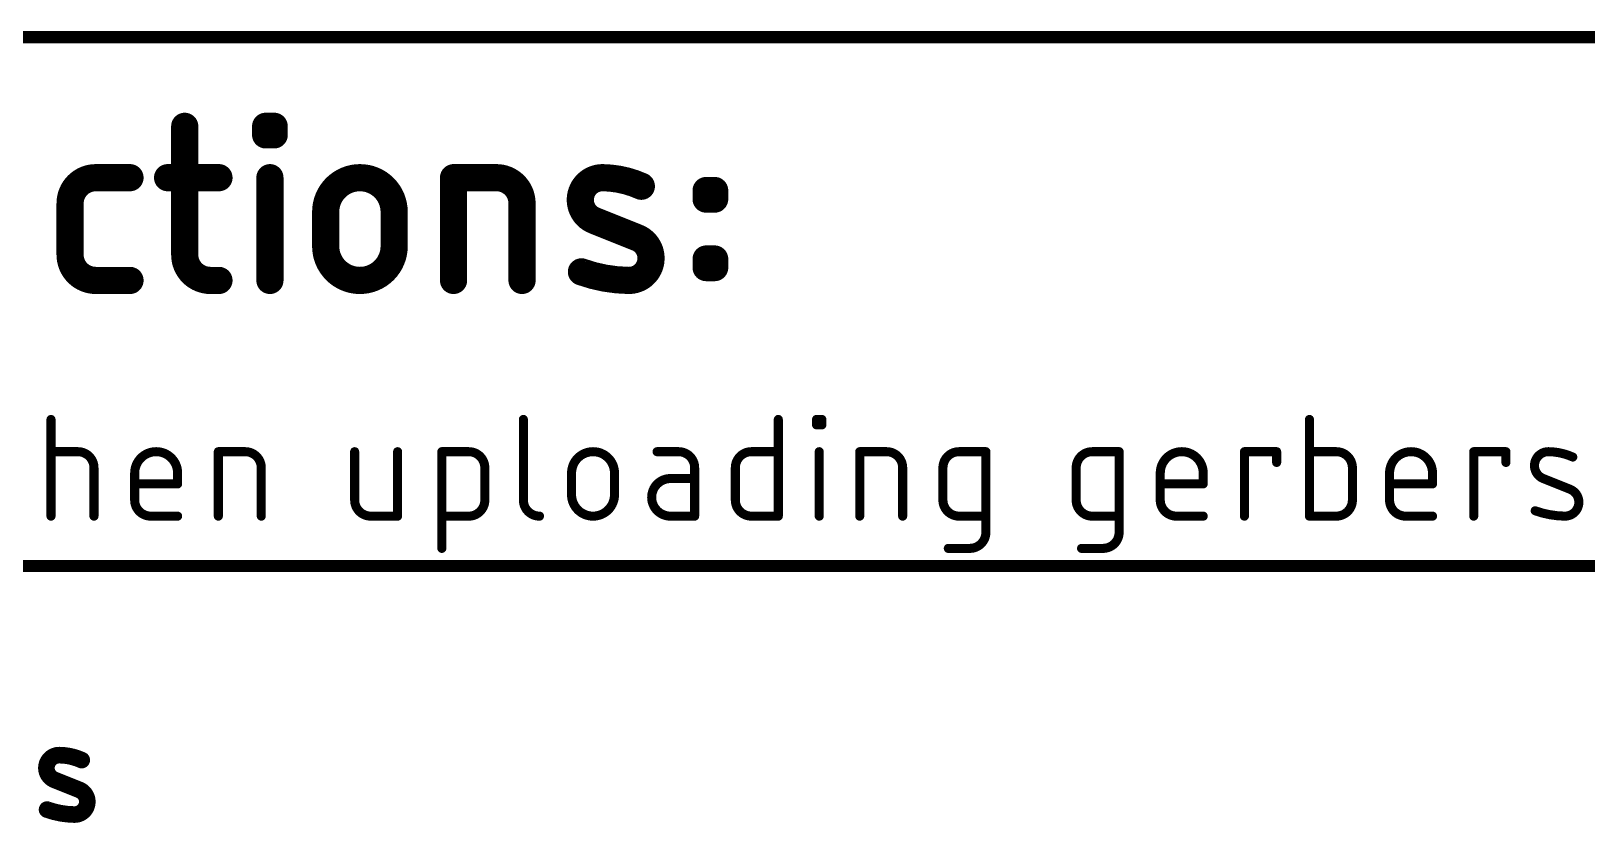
# Model space of a CAD drawing. Extents: x -28 to 74, y -69 to 26.
# Drawn here: x 0.61 to 26.77, y -31.5 to -18.19 of the extents above; entities that cross this region are included whole.
import ezdxf

# ---------------------------------------------------------------- set-up
doc = ezdxf.new("R2010")
doc.units = 0
doc.layers.add('51', color=53, linetype='CONTINUOUS')

msp = doc.modelspace()

# ---------------------------------------------------------------- linework, layer by layer
at = {"layer": '51'}
for points, const_width in [([(-27.94, -18.288), (73.66, -18.288)], 0.2032), ([(3.1899, -19.7866), (3.1899, -21.9456)], 0.4572), ([(4.5507, -19.9305), (4.5507, -19.7866)], 0.4572), ([(4.5507, -19.7866), (4.6946, -19.7866)], 0.4572), ([(4.6946, -19.7866), (4.6946, -19.9305)], 0.4572), ([(4.6946, -19.9305), (4.5507, -19.9305)], 0.4572), ([(1.6939, -20.6502), (2.2696, -20.6502)], 0.4572), ([(2.902, -20.6502), (3.7656, -20.6502)], 0.4572), ([(4.6226, -22.3774), (4.6226, -20.6502)], 0.4572), ([(7.7105, -22.3774), (7.7105, -20.6502)], 0.4572), ([(7.7105, -20.6502), (8.4302, -20.6502)], 0.4572), ([(11.9576, -21.01), (11.9576, -20.8661)], 0.4572), ([(11.9576, -20.8661), (12.1015, -20.8661)], 0.4572), ([(12.1015, -20.8661), (12.1015, -21.01)], 0.4572), ([(1.2621, -21.9456), (1.2621, -21.082)], 0.4572), ([(8.862, -21.082), (8.862, -22.3774)], 0.4572), ([(12.1015, -21.01), (11.9576, -21.01)], 0.4572), ([(5.5602, -21.8017), (5.5602, -21.2259)], 0.4572), ([(6.7116, -21.2259), (6.7116, -21.8017)], 0.4572), ([(10.7965, -21.6577), (10.0768, -21.3699)], 0.4572), ([(11.9576, -22.1615), (11.9576, -22.0176)], 0.4572), ([(11.9576, -22.0176), (12.1015, -22.0176)], 0.4572), ([(12.1015, -22.1615), (11.9576, -22.1615)], 0.4572), ([(12.1015, -22.0176), (12.1015, -22.1615)], 0.4572), ([(2.2696, -22.3774), (1.6939, -22.3774)], 0.4572), ([(3.6217, -22.3774), (3.7656, -22.3774)], 0.4572), ([(0.9413, -26.3398), (0.9413, -24.7142)], 0.1524), ([(8.8848, -24.7142), (8.8848, -26.0689)], 0.1524), ([(13.1714, -24.7142), (13.1714, -26.3398)], 0.1524), ([(13.8144, -24.8045), (13.8144, -24.7142)], 0.1524), ([(13.8144, -24.7142), (13.9047, -24.7142)], 0.1524), ([(13.9047, -24.8045), (13.8144, -24.8045)], 0.1524), ([(13.9047, -24.7142), (13.9047, -24.8045)], 0.1524), ([(22.1028, -24.7142), (22.1028, -26.3398)], 0.1524), ([(0.9413, -25.2561), (1.3928, -25.2561)], 0.1524), ([(3.7549, -26.3398), (3.7549, -25.2561)], 0.1524), ([(3.7549, -25.2561), (4.2065, -25.2561)], 0.1524), ([(6.0475, -25.2561), (6.0475, -26.0689)], 0.1524), ([(6.77, -26.3398), (6.77, -25.2561)], 0.1524), ([(7.5137, -26.8817), (7.5137, -25.2561)], 0.1524), ([(7.5137, -25.2561), (7.9653, -25.2561)], 0.1524), ([(11.4937, -25.2561), (11.1324, -25.2561)], 0.1524), ([(12.7199, -25.2561), (13.1714, -25.2561)], 0.1524), ([(13.8596, -26.3398), (13.8596, -25.2561)], 0.1524), ([(14.5404, -26.3398), (14.5404, -25.2561)], 0.1524), ([(14.5404, -25.2561), (14.992, -25.2561)], 0.1524), ([(16.2108, -25.2561), (16.6624, -25.2561)], 0.1524), ([(16.6624, -25.2561), (16.6624, -26.6107)], 0.1524), ([(18.4513, -25.2561), (18.9029, -25.2561)], 0.1524), ([(18.9029, -25.2561), (18.9029, -26.6107)], 0.1524), ([(21.0098, -26.3398), (21.0098, -25.2561)], 0.1524), ([(21.0098, -25.2561), (21.5517, -25.2561)], 0.1524), ([(21.5517, -25.2561), (21.5517, -25.4367)], 0.1524), ([(22.5544, -25.2561), (22.1028, -25.2561)], 0.1524), ([(24.8655, -26.3398), (24.8655, -25.2561)], 0.1524), ([(24.8655, -25.2561), (25.4074, -25.2561)], 0.1524), ([(25.4074, -25.2561), (25.4074, -25.4367)], 0.1524), ([(1.6638, -25.527), (1.6638, -26.3398)], 0.1524), ([(2.3481, -26.0689), (2.3481, -25.6173)], 0.1524), ([(3.0706, -25.6173), (3.0706, -25.7979)], 0.1524), ([(4.4774, -25.527), (4.4774, -26.3398)], 0.1524), ([(8.2362, -25.527), (8.2362, -26.0689)], 0.1524), ([(9.6948, -25.9786), (9.6948, -25.6173)], 0.1524), ([(10.4172, -25.6173), (10.4172, -25.9786)], 0.1524), ([(11.7646, -25.7076), (11.3582, -25.7076)], 0.1524), ([(11.7646, -26.3398), (11.7646, -25.527)], 0.1524), ([(12.4489, -26.0689), (12.4489, -25.527)], 0.1524), ([(15.2629, -25.527), (15.2629, -26.3398)], 0.1524), ([(15.9399, -26.0689), (15.9399, -25.527)], 0.1524), ([(18.1804, -26.0689), (18.1804, -25.527)], 0.1524), ([(19.5945, -26.0689), (19.5945, -25.6173)], 0.1524), ([(20.317, -25.6173), (20.317, -25.7979)], 0.1524), ([(22.8253, -26.0689), (22.8253, -25.527)], 0.1524), ([(23.4502, -26.0689), (23.4502, -25.6173)], 0.1524), ([(24.1727, -25.6173), (24.1727, -25.7979)], 0.1524), ([(26.4861, -25.8882), (26.0346, -25.7076)], 0.1524), ([(3.0706, -25.7979), (2.3481, -25.7979)], 0.1524), ([(20.317, -25.7979), (19.5945, -25.7979)], 0.1524), ([(24.1727, -25.7979), (23.4502, -25.7979)], 0.1524), ([(3.0706, -26.3398), (2.619, -26.3398)], 0.1524), ([(6.3184, -26.3398), (6.77, -26.3398)], 0.1524), ([(7.9653, -26.3398), (7.5137, -26.3398)], 0.1524), ([(11.3582, -26.3398), (11.7646, -26.3398)], 0.1524), ([(13.1714, -26.3398), (12.7199, -26.3398)], 0.1524), ([(16.6624, -26.3398), (16.2108, -26.3398)], 0.1524), ([(18.9029, -26.3398), (18.4513, -26.3398)], 0.1524), ([(20.317, -26.3398), (19.8655, -26.3398)], 0.1524), ([(22.1028, -26.3398), (22.5544, -26.3398)], 0.1524), ([(24.1727, -26.3398), (23.7212, -26.3398)], 0.1524), ([(16.3915, -26.8817), (16.0302, -26.8817)], 0.1524), ([(18.6319, -26.8817), (18.2707, -26.8817)], 0.1524), ([(-27.94, -27.178), (73.66, -27.178)], 0.2032), ([(1.4162, -30.94), (0.9999, -30.7735)], 0.2794)]:
    msp.add_lwpolyline(points, dxfattribs=dict(at, const_width=const_width))
for points, const_width in [([(3.3042, -19.7866, 1), (3.0756, -19.7866)], 0.2286), ([(4.665, -19.7866, 1), (4.4364, -19.7866)], 0.2286), ([(4.5507, -19.6723, 1), (4.5507, -19.9009)], 0.2286), ([(4.8089, -19.7866, 1), (4.5803, -19.7866)], 0.2286), ([(4.6946, -19.9009, 1), (4.6946, -19.6723)], 0.2286), ([(4.5507, -19.8162, 1), (4.5507, -20.0448)], 0.2286), ([(4.4364, -19.9305, 1), (4.665, -19.9305)], 0.2286), ([(4.5803, -19.9305, 1), (4.8089, -19.9305)], 0.2286), ([(4.6946, -20.0448, 1), (4.6946, -19.8162)], 0.2286), ([(1.6939, -20.6502, 0.4142), (1.2621, -21.082)], 0.4572), ([(1.6939, -20.5359, 1), (1.6939, -20.7645)], 0.2286), ([(1.6939, -20.7645, 1), (1.6939, -20.5359)], 0.2286), ([(2.2696, -20.7645, 1), (2.2696, -20.5359)], 0.2286), ([(2.902, -20.5359, 1), (2.902, -20.7645)], 0.2286), ([(3.7656, -20.7645, 1), (3.7656, -20.5359)], 0.2286), ([(4.7369, -20.6502, 1), (4.5083, -20.6502)], 0.2286), ([(6.7116, -21.2259, 1), (5.5602, -21.2259)], 0.4572), ([(7.8248, -20.6502, 1), (7.5962, -20.6502)], 0.2286), ([(7.7105, -20.5359, 1), (7.7105, -20.7645)], 0.2286), ([(8.862, -21.082, 0.4142), (8.4302, -20.6502)], 0.4572), ([(8.4302, -20.5359, 1), (8.4302, -20.7645)], 0.2286), ([(8.4302, -20.7645, 1), (8.4302, -20.5359)], 0.2286), ([(10.2208, -20.6502, 0.8318), (10.0768, -21.3699)], 0.4572), ([(10.2224, -20.5359, 1), (10.2191, -20.7645)], 0.2286), ([(10.8685, -20.7941, 0.1025), (10.2208, -20.6502)], 0.4572), ([(10.2191, -20.7645, 1), (10.2224, -20.5359)], 0.2286), ([(10.8215, -20.8984, 1), (10.9154, -20.6899)], 0.2286), ([(12.0719, -20.8661, 1), (11.8433, -20.8661)], 0.2286), ([(11.9576, -20.7518, 1), (11.9576, -20.9804)], 0.2286), ([(12.2158, -20.8661, 1), (11.9872, -20.8661)], 0.2286), ([(12.1015, -20.9804, 1), (12.1015, -20.7518)], 0.2286), ([(1.3764, -21.082, 1), (1.1478, -21.082)], 0.2286), ([(8.9763, -21.082, 1), (8.7477, -21.082)], 0.2286), ([(11.9576, -20.8957, 1), (11.9576, -21.1243)], 0.2286), ([(11.8433, -21.01, 1), (12.0719, -21.01)], 0.2286), ([(11.9872, -21.01, 1), (12.2158, -21.01)], 0.2286), ([(12.1015, -21.1243, 1), (12.1015, -20.8957)], 0.2286), ([(1.1478, -21.082, 1), (1.3764, -21.082)], 0.2286), ([(5.6745, -21.2259, 1), (5.4459, -21.2259)], 0.2286), ([(5.4459, -21.2259, 1), (5.6745, -21.2259)], 0.2286), ([(6.8259, -21.2259, 1), (6.5973, -21.2259)], 0.2286), ([(6.5973, -21.2259, 1), (6.8259, -21.2259)], 0.2286), ([(8.7477, -21.082, 1), (8.9763, -21.082)], 0.2286), ([(10.1193, -21.2637, 1), (10.0344, -21.476)], 0.2286), ([(10.0344, -21.476, 1), (10.1193, -21.2637)], 0.2286), ([(10.6526, -22.3774, 0.8318), (10.7965, -21.6577)], 0.4572), ([(10.8389, -21.5516, 1), (10.754, -21.7639)], 0.2286), ([(10.754, -21.7639, 1), (10.8389, -21.5516)], 0.2286), ([(5.5601, -21.8017, 1), (6.7116, -21.8017)], 0.4572), ([(5.6744, -21.8017, 1), (5.4458, -21.8017)], 0.2286), ([(5.4459, -21.8017, 1), (5.6745, -21.8017)], 0.2286), ([(6.8259, -21.8017, 1), (6.5973, -21.8017)], 0.2286), ([(6.5973, -21.8017, 1), (6.8259, -21.8017)], 0.2286), ([(1.2621, -21.9456, 0.4142), (1.6939, -22.3774)], 0.4572), ([(1.3764, -21.9456, 1), (1.1478, -21.9456)], 0.2286), ([(1.1478, -21.9456, 1), (1.3764, -21.9456)], 0.2286), ([(3.1899, -21.9456, 0.4142), (3.6217, -22.3774)], 0.4572), ([(3.3042, -21.9456, 1), (3.0756, -21.9456)], 0.2286), ([(3.0756, -21.9456, 1), (3.3042, -21.9456)], 0.2286), ([(12.0719, -22.0176, 1), (11.8433, -22.0176)], 0.2286), ([(11.9576, -21.9033, 1), (11.9576, -22.1319)], 0.2286), ([(11.9576, -22.0472, 1), (11.9576, -22.2758)], 0.2286), ([(12.2158, -22.0176, 1), (11.9872, -22.0176)], 0.2286), ([(12.1015, -22.1319, 1), (12.1015, -21.9033)], 0.2286), ([(12.1015, -22.2758, 1), (12.1015, -22.0472)], 0.2286), ([(1.6939, -22.2631, 1), (1.6939, -22.4917)], 0.2286), ([(1.6939, -22.4917, 1), (1.6939, -22.2631)], 0.2286), ([(2.2696, -22.4917, 1), (2.2696, -22.2631)], 0.2286), ([(3.6217, -22.2631, 1), (3.6217, -22.4917)], 0.2286), ([(3.6217, -22.4917, 1), (3.6217, -22.2631)], 0.2286), ([(3.7656, -22.4917, 1), (3.7656, -22.2631)], 0.2286), ([(9.8996, -22.1259, 1), (9.8222, -22.341)], 0.2286), ([(9.8609, -22.2335, 0.083), (10.6526, -22.3774)], 0.4572), ([(10.6542, -22.2631, 1), (10.6509, -22.4917)], 0.2286), ([(10.6509, -22.4917, 1), (10.6542, -22.2631)], 0.2286), ([(11.8433, -22.1615, 1), (12.0719, -22.1615)], 0.2286), ([(11.9872, -22.1615, 1), (12.2158, -22.1615)], 0.2286), ([(4.5083, -22.3774, 1), (4.7369, -22.3774)], 0.2286), ([(7.5962, -22.3774, 1), (7.8248, -22.3774)], 0.2286), ([(8.7477, -22.3774, 1), (8.9763, -22.3774)], 0.2286), ([(0.9794, -24.7142, 1), (0.9032, -24.7142)], 0.0762), ([(8.9229, -24.7142, 1), (8.8467, -24.7142)], 0.0762), ([(13.2095, -24.7142, 1), (13.1333, -24.7142)], 0.0762), ([(13.8525, -24.7142, 1), (13.7763, -24.7142)], 0.0762), ([(13.8144, -24.6761, 1), (13.8144, -24.7523)], 0.0762), ([(13.8144, -24.7664, 1), (13.8144, -24.8426)], 0.0762), ([(13.7763, -24.8045, 1), (13.8525, -24.8045)], 0.0762), ([(13.9428, -24.7142, 1), (13.8666, -24.7142)], 0.0762), ([(13.8666, -24.8045, 1), (13.9428, -24.8045)], 0.0762), ([(13.9047, -24.7523, 1), (13.9047, -24.6761)], 0.0762), ([(13.9047, -24.8426, 1), (13.9047, -24.7664)], 0.0762), ([(22.1409, -24.7142, 1), (22.0647, -24.7142)], 0.0762), ([(0.9413, -25.218, 1), (0.9413, -25.2942)], 0.0762), ([(1.6638, -25.527, 0.4142), (1.3928, -25.2561)], 0.1524), ([(1.3928, -25.218, 1), (1.3928, -25.2942)], 0.0762), ([(1.3928, -25.2942, 1), (1.3928, -25.218)], 0.0762), ([(3.0706, -25.6173, 1), (2.3481, -25.6173)], 0.1524), ([(3.793, -25.2561, 1), (3.7168, -25.2561)], 0.0762), ([(3.7549, -25.218, 1), (3.7549, -25.2942)], 0.0762), ([(4.2065, -25.218, 1), (4.2064, -25.2942)], 0.0762), ([(4.4774, -25.527, 0.4142), (4.2065, -25.2561)], 0.1524), ([(4.2065, -25.2942, 1), (4.2065, -25.218)], 0.0762), ([(6.0856, -25.2561, 1), (6.0094, -25.2561)], 0.0762), ([(6.8081, -25.2561, 1), (6.7319, -25.2561)], 0.0762), ([(7.5518, -25.2561, 1), (7.4756, -25.2561)], 0.0762), ([(7.5137, -25.218, 1), (7.5137, -25.2942)], 0.0762), ([(8.2362, -25.527, 0.4142), (7.9653, -25.2561)], 0.1524), ([(7.9653, -25.218, 1), (7.9653, -25.2942)], 0.0762), ([(7.9653, -25.2942, 1), (7.9653, -25.218)], 0.0762), ([(10.4172, -25.6173, 1), (9.6948, -25.6173)], 0.1524), ([(11.1324, -25.218, 1), (11.1324, -25.2942)], 0.0762), ([(11.7646, -25.527, 0.4142), (11.4937, -25.2561)], 0.1524), ([(11.4937, -25.218, 1), (11.4937, -25.2942)], 0.0762), ([(11.4937, -25.2942, 1), (11.4937, -25.218)], 0.0762), ([(12.7199, -25.2561, 0.4142), (12.4489, -25.527)], 0.1524), ([(12.7199, -25.218, 1), (12.7199, -25.2942)], 0.0762), ([(12.7199, -25.2942, 1), (12.7199, -25.218)], 0.0762), ([(13.1714, -25.2942, 1), (13.1714, -25.218)], 0.0762), ([(13.8977, -25.2561, 1), (13.8215, -25.2561)], 0.0762), ([(14.5785, -25.2561, 1), (14.5023, -25.2561)], 0.0762), ([(14.5404, -25.218, 1), (14.5404, -25.2942)], 0.0762), ([(15.2629, -25.527, 0.4142), (14.992, -25.2561)], 0.1524), ([(14.992, -25.218, 1), (14.992, -25.2942)], 0.0762), ([(14.992, -25.2942, 1), (14.992, -25.218)], 0.0762), ([(16.2108, -25.2561, 0.4142), (15.9399, -25.527)], 0.1524), ([(16.2108, -25.218, 1), (16.2108, -25.2942)], 0.0762), ([(16.2108, -25.2942, 1), (16.2108, -25.218)], 0.0762), ([(16.7005, -25.2561, 1), (16.6243, -25.2561)], 0.0762), ([(16.6624, -25.2942, 1), (16.6624, -25.218)], 0.0762), ([(18.4513, -25.2561, 0.4142), (18.1804, -25.527)], 0.1524), ([(18.4513, -25.218, 1), (18.4513, -25.2942)], 0.0762), ([(18.4513, -25.2942, 1), (18.4513, -25.218)], 0.0762), ([(18.941, -25.2561, 1), (18.8648, -25.2561)], 0.0762), ([(18.9029, -25.2942, 1), (18.9029, -25.218)], 0.0762), ([(20.317, -25.6173, 1), (19.5945, -25.6173)], 0.1524), ([(21.0479, -25.2561, 1), (20.9717, -25.2561)], 0.0762), ([(21.0098, -25.218, 1), (21.0098, -25.2942)], 0.0762), ([(21.5898, -25.2561, 1), (21.5136, -25.2561)], 0.0762), ([(21.5517, -25.2942, 1), (21.5517, -25.218)], 0.0762), ([(22.1028, -25.218, 1), (22.1028, -25.2942)], 0.0762), ([(22.8253, -25.527, 0.4142), (22.5544, -25.2561)], 0.1524), ([(22.5544, -25.218, 1), (22.5544, -25.2942)], 0.0762), ([(22.5544, -25.2942, 1), (22.5544, -25.218)], 0.0762), ([(24.1727, -25.6173, 1), (23.4502, -25.6173)], 0.1524), ([(24.9036, -25.2561, 1), (24.8274, -25.2561)], 0.0762), ([(24.8655, -25.218, 1), (24.8655, -25.2942)], 0.0762), ([(25.4455, -25.2561, 1), (25.3693, -25.2561)], 0.0762), ([(25.4074, -25.2942, 1), (25.4074, -25.218)], 0.0762), ([(26.1249, -25.2561, 0.8318), (26.0346, -25.7076)], 0.1524), ([(26.1254, -25.218, 1), (26.1243, -25.2942)], 0.0762), ([(26.5313, -25.3464, 0.1026), (26.1249, -25.2561)], 0.1524), ([(26.1243, -25.2942, 1), (26.1254, -25.218)], 0.0762), ([(26.5156, -25.3811, 1), (26.5469, -25.3116)], 0.0762), ([(1.7019, -25.527, 1), (1.6257, -25.527)], 0.0762), ([(1.6257, -25.527, 1), (1.7019, -25.527)], 0.0762), ([(2.3862, -25.6173, 1), (2.31, -25.6173)], 0.0762), ([(2.31, -25.6173, 1), (2.3862, -25.6173)], 0.0762), ([(3.1087, -25.6173, 1), (3.0325, -25.6173)], 0.0762), ([(3.0325, -25.6173, 1), (3.1087, -25.6173)], 0.0762), ([(4.5155, -25.527, 1), (4.4393, -25.527)], 0.0762), ([(4.4393, -25.527, 1), (4.5155, -25.527)], 0.0762), ([(8.2743, -25.527, 1), (8.1981, -25.527)], 0.0762), ([(8.1981, -25.527, 1), (8.2743, -25.527)], 0.0762), ([(9.7329, -25.6173, 1), (9.6567, -25.6173)], 0.0762), ([(9.6567, -25.6173, 1), (9.7329, -25.6173)], 0.0762), ([(10.4553, -25.6173, 1), (10.3791, -25.6173)], 0.0762), ([(10.3791, -25.6173, 1), (10.4553, -25.6173)], 0.0762), ([(11.3582, -25.7076, 1), (11.3582, -26.3398)], 0.1524), ([(11.3582, -25.6695, 1), (11.3582, -25.7457)], 0.0762), ([(11.3582, -25.7457, 1), (11.3582, -25.6695)], 0.0762), ([(11.8027, -25.527, 1), (11.7265, -25.527)], 0.0762), ([(11.7265, -25.527, 1), (11.8027, -25.527)], 0.0762), ([(11.7646, -25.7457, 1), (11.7646, -25.6695)], 0.0762), ([(12.487, -25.527, 1), (12.4108, -25.527)], 0.0762), ([(12.4108, -25.527, 1), (12.487, -25.527)], 0.0762), ([(15.301, -25.527, 1), (15.2248, -25.527)], 0.0762), ([(15.2248, -25.527, 1), (15.301, -25.527)], 0.0762), ([(15.978, -25.527, 1), (15.9018, -25.527)], 0.0762), ([(15.9018, -25.527, 1), (15.978, -25.527)], 0.0762), ([(18.2185, -25.527, 1), (18.1423, -25.527)], 0.0762), ([(18.1423, -25.527, 1), (18.2185, -25.527)], 0.0762), ([(19.6326, -25.6173, 1), (19.5564, -25.6173)], 0.0762), ([(19.5564, -25.6173, 1), (19.6326, -25.6173)], 0.0762), ([(20.3551, -25.6173, 1), (20.2789, -25.6173)], 0.0762), ([(20.2789, -25.6173, 1), (20.3551, -25.6173)], 0.0762), ([(21.5136, -25.4367, 1), (21.5898, -25.4367)], 0.0762), ([(22.8634, -25.527, 1), (22.7872, -25.527)], 0.0762), ([(22.7872, -25.527, 1), (22.8634, -25.527)], 0.0762), ([(23.4883, -25.6173, 1), (23.4121, -25.6173)], 0.0762), ([(23.4121, -25.6173, 1), (23.4883, -25.6173)], 0.0762), ([(24.2108, -25.6173, 1), (24.1346, -25.6173)], 0.0762), ([(24.1346, -25.6173, 1), (24.2108, -25.6173)], 0.0762), ([(25.3693, -25.4367, 1), (25.4455, -25.4367)], 0.0762), ([(26.0487, -25.6723, 1), (26.0204, -25.743)], 0.0762), ([(26.0204, -25.743, 1), (26.0487, -25.6722)], 0.0762), ([(2.3481, -25.7598, 1), (2.3481, -25.836)], 0.0762), ([(3.0325, -25.7979, 1), (3.1087, -25.7979)], 0.0762), ([(3.0706, -25.836, 1), (3.0706, -25.7598)], 0.0762), ([(19.5945, -25.7598, 1), (19.5945, -25.836)], 0.0762), ([(20.2789, -25.7979, 1), (20.3551, -25.7979)], 0.0762), ([(20.317, -25.836, 1), (20.317, -25.7598)], 0.0762), ([(23.4502, -25.7598, 1), (23.4502, -25.836)], 0.0762), ([(24.1346, -25.7979, 1), (24.2108, -25.7979)], 0.0762), ([(24.1727, -25.836, 1), (24.1727, -25.7598)], 0.0762), ([(26.3958, -26.3398, 0.8318), (26.4861, -25.8882)], 0.1524), ([(26.5003, -25.8529, 1), (26.472, -25.9236)], 0.0762), ([(26.472, -25.9236, 1), (26.5003, -25.8529)], 0.0762), ([(2.3481, -26.0689, 0.4142), (2.619, -26.3398)], 0.1524), ([(2.3862, -26.0689, 1), (2.31, -26.0689)], 0.0762), ([(2.31, -26.0689, 1), (2.3862, -26.0689)], 0.0762), ([(6.0475, -26.0689, 0.4142), (6.3184, -26.3398)], 0.1524), ([(6.0856, -26.0689, 1), (6.0094, -26.0689)], 0.0762), ([(6.0094, -26.0689, 1), (6.0856, -26.0689)], 0.0762), ([(7.9653, -26.3398, 0.4142), (8.2362, -26.0689)], 0.1524), ([(8.2743, -26.0689, 1), (8.1981, -26.0689)], 0.0762), ([(8.1981, -26.0689, 1), (8.2743, -26.0689)], 0.0762), ([(8.8848, -26.0689, 0.4142), (9.1557, -26.3398)], 0.1524), ([(8.9229, -26.0689, 1), (8.8467, -26.0689)], 0.0762), ([(8.8467, -26.0689, 1), (8.9229, -26.0689)], 0.0762), ([(9.6948, -25.9786, 1), (10.4172, -25.9786)], 0.1524), ([(9.7329, -25.9786, 1), (9.6567, -25.9786)], 0.0762), ([(9.6567, -25.9786, 1), (9.7329, -25.9786)], 0.0762), ([(10.4553, -25.9786, 1), (10.3791, -25.9786)], 0.0762), ([(10.3791, -25.9786, 1), (10.4553, -25.9786)], 0.0762), ([(12.4489, -26.0689, 0.4142), (12.7199, -26.3398)], 0.1524), ([(12.487, -26.0689, 1), (12.4108, -26.0689)], 0.0762), ([(12.4108, -26.0689, 1), (12.487, -26.0689)], 0.0762), ([(15.9399, -26.0689, 0.4142), (16.2108, -26.3398)], 0.1524), ([(15.978, -26.0689, 1), (15.9018, -26.0689)], 0.0762), ([(15.9018, -26.0689, 1), (15.978, -26.0689)], 0.0762), ([(18.1804, -26.0689, 0.4142), (18.4513, -26.3398)], 0.1524), ([(18.2185, -26.0689, 1), (18.1423, -26.0689)], 0.0762), ([(18.1423, -26.0689, 1), (18.2185, -26.0689)], 0.0762), ([(19.5945, -26.0689, 0.4142), (19.8655, -26.3398)], 0.1524), ([(19.6326, -26.0689, 1), (19.5564, -26.0689)], 0.0762), ([(19.5564, -26.0689, 1), (19.6326, -26.0689)], 0.0762), ([(22.5544, -26.3398, 0.4142), (22.8253, -26.0689)], 0.1524), ([(22.8634, -26.0689, 1), (22.7872, -26.0689)], 0.0762), ([(22.7872, -26.0689, 1), (22.8634, -26.0689)], 0.0762), ([(23.4502, -26.0689, 0.4142), (23.7212, -26.3398)], 0.1524), ([(23.4883, -26.0689, 1), (23.4121, -26.0689)], 0.0762), ([(23.4121, -26.0689, 1), (23.4883, -26.0689)], 0.0762), ([(0.9032, -26.3398, 1), (0.9794, -26.3398)], 0.0762), ([(1.6257, -26.3398, 1), (1.7019, -26.3398)], 0.0762), ([(2.619, -26.3017, 1), (2.619, -26.3779)], 0.0762), ([(2.619, -26.3779, 1), (2.619, -26.3017)], 0.0762), ([(3.0706, -26.3779, 1), (3.0706, -26.3017)], 0.0762), ([(3.7168, -26.3398, 1), (3.793, -26.3398)], 0.0762), ([(4.4393, -26.3398, 1), (4.5155, -26.3398)], 0.0762), ([(6.3184, -26.3017, 1), (6.3184, -26.3779)], 0.0762), ([(6.3184, -26.3779, 1), (6.3184, -26.3017)], 0.0762), ([(6.7319, -26.3398, 1), (6.8081, -26.3398)], 0.0762), ([(6.77, -26.3779, 1), (6.77, -26.3017)], 0.0762), ([(7.5137, -26.3017, 1), (7.5137, -26.3779)], 0.0762), ([(7.9653, -26.3017, 1), (7.9653, -26.3779)], 0.0762), ([(7.9653, -26.3779, 1), (7.9653, -26.3017)], 0.0762), ([(9.1557, -26.3779, 1), (9.1557, -26.3017)], 0.0762), ([(11.3582, -26.3017, 1), (11.3582, -26.3779)], 0.0762), ([(11.3582, -26.3779, 1), (11.3582, -26.3017)], 0.0762), ([(11.7265, -26.3398, 1), (11.8027, -26.3398)], 0.0762), ([(11.7646, -26.3779, 1), (11.7646, -26.3017)], 0.0762), ([(12.7199, -26.3017, 1), (12.7199, -26.3779)], 0.0762), ([(12.7199, -26.3779, 1), (12.7199, -26.3017)], 0.0762), ([(13.1333, -26.3398, 1), (13.2095, -26.3398)], 0.0762), ([(13.1714, -26.3779, 1), (13.1714, -26.3017)], 0.0762), ([(13.8215, -26.3398, 1), (13.8977, -26.3398)], 0.0762), ([(14.5023, -26.3398, 1), (14.5785, -26.3398)], 0.0762), ([(15.2248, -26.3398, 1), (15.301, -26.3398)], 0.0762), ([(16.2108, -26.3017, 1), (16.2108, -26.3779)], 0.0762), ([(16.2108, -26.3779, 1), (16.2108, -26.3017)], 0.0762), ([(16.6624, -26.3779, 1), (16.6624, -26.3017)], 0.0762), ([(18.4513, -26.3017, 1), (18.4513, -26.3779)], 0.0762), ([(18.4513, -26.3779, 1), (18.4513, -26.3017)], 0.0762), ([(18.9029, -26.3779, 1), (18.9029, -26.3017)], 0.0762), ([(19.8655, -26.3017, 1), (19.8655, -26.3779)], 0.0762), ([(19.8655, -26.3779, 1), (19.8655, -26.3017)], 0.0762), ([(20.317, -26.3779, 1), (20.317, -26.3017)], 0.0762), ([(20.9717, -26.3398, 1), (21.0479, -26.3398)], 0.0762), ([(22.1028, -26.3017, 1), (22.1028, -26.3779)], 0.0762), ([(22.0647, -26.3398, 1), (22.1409, -26.3398)], 0.0762), ([(22.5544, -26.3017, 1), (22.5544, -26.3779)], 0.0762), ([(22.5544, -26.3779, 1), (22.5544, -26.3017)], 0.0762), ([(23.7212, -26.3017, 1), (23.7212, -26.3779)], 0.0762), ([(23.7212, -26.3779, 1), (23.7212, -26.3017)], 0.0762), ([(24.1727, -26.3779, 1), (24.1727, -26.3017)], 0.0762), ([(24.8274, -26.3398, 1), (24.9036, -26.3398)], 0.0762), ([(25.912, -26.2136, 1), (25.8862, -26.2853)], 0.0762), ([(25.8991, -26.2495, 0.083), (26.3958, -26.3398)], 0.1524), ([(26.3964, -26.3017, 1), (26.3953, -26.3779)], 0.0762), ([(26.3953, -26.3779, 1), (26.3964, -26.3017)], 0.0762), ([(16.3915, -26.8817, 0.4142), (16.6624, -26.6107)], 0.1524), ([(16.7005, -26.6107, 1), (16.6243, -26.6107)], 0.0762), ([(16.6243, -26.6107, 1), (16.7005, -26.6107)], 0.0762), ([(18.6319, -26.8817, 0.4142), (18.9029, -26.6107)], 0.1524), ([(18.941, -26.6107, 1), (18.8648, -26.6107)], 0.0762), ([(18.8648, -26.6107, 1), (18.941, -26.6107)], 0.0762), ([(7.4756, -26.8817, 1), (7.5518, -26.8817)], 0.0762), ([(16.0302, -26.8436, 1), (16.0302, -26.9198)], 0.0762), ([(16.3915, -26.8436, 1), (16.3915, -26.9198)], 0.0762), ([(16.3915, -26.9198, 1), (16.3915, -26.8436)], 0.0762), ([(18.2707, -26.8436, 1), (18.2707, -26.9198)], 0.0762), ([(18.6319, -26.8436, 1), (18.6319, -26.9198)], 0.0762), ([(18.6319, -26.9198, 1), (18.6319, -26.8436)], 0.0762), ([(1.0831, -30.3572, 0.8318), (0.9999, -30.7735)], 0.2794), ([(1.4578, -30.4405, 0.1025), (1.0831, -30.3572)], 0.2794), ([(1.0841, -30.2874, 1), (1.0821, -30.4271)], 0.1397), ([(1.0821, -30.4271, 1), (1.0841, -30.2874)], 0.1397), ([(1.4291, -30.5042, 1), (1.4865, -30.3768)], 0.1397), ([(1.0258, -30.7087, 1), (0.9739, -30.8384)], 0.1397), ([(0.9739, -30.8384, 1), (1.0258, -30.7087)], 0.1397), ([(1.3329, -31.3563, 0.8318), (1.4162, -30.94)], 0.2794), ([(1.4421, -30.8752, 1), (1.3902, -31.0049)], 0.1397), ([(1.3902, -31.0049, 1), (1.4421, -30.8752)], 0.1397), ([(0.8986, -31.2073, 1), (0.8513, -31.3388)], 0.1397), ([(0.875, -31.273, 0.083), (1.3329, -31.3563)], 0.2794), ([(1.3339, -31.2865, 1), (1.3319, -31.4261)], 0.1397), ([(1.3319, -31.4261, 1), (1.3339, -31.2865)], 0.1397)]:
    msp.add_lwpolyline(points, format="xyb", dxfattribs=dict(at, const_width=const_width))

doc.saveas('drawing.dxf')
